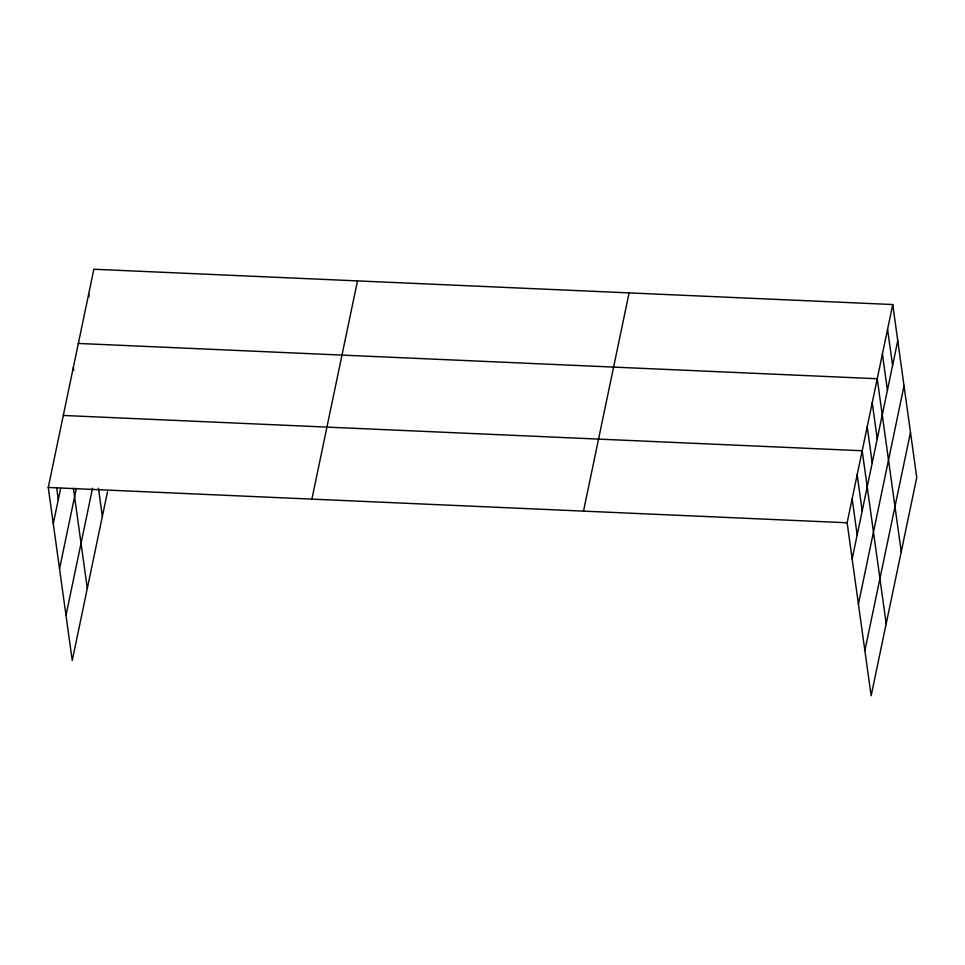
<?xml version="1.0" encoding="UTF-8"?>
<svg xmlns="http://www.w3.org/2000/svg" width="965" height="965" viewBox="0 0 965 965"><rect width="100%" height="100%" fill="white"/><g stroke="black" fill="none" stroke-linecap="round" stroke-linejoin="round"><path stroke-width="1.45" d="M107.525 491.692L72.254 660.458L48.25 487.47L93.858 269.247L892.746 304.542L916.75 477.53L871.142 695.753L847.137 522.777L892.746 304.542M53.268 523.633L60.65 488.326M59.528 568.783L76.356 488.29M65.994 615.308L92.544 488.218M311.888 499.122L357.496 280.887M583.499 511.124L629.108 292.89M852.155 558.928L897.764 340.693M858.416 604.078L904.024 385.843M864.869 650.603L910.49 432.368M78.358 343.444L877.233 378.738L901.238 551.727M63.304 415.457L862.191 450.752L886.196 623.74M48.25 487.47L847.137 522.777M887.583 329.27L892.589 365.421M882.408 353.998L887.426 390.162M872.227 402.743L877.233 438.894M867.209 426.747L872.227 462.898M857.173 474.756L862.191 510.919M852.155 498.76L857.173 534.924M88.696 293.975L89.094 296.87M98.442 488.206L102.362 516.432M73.34 367.448L73.738 370.343M73.412 488.302L87.308 588.445M56.682 488.049L58.286 499.629"/></g></svg>
